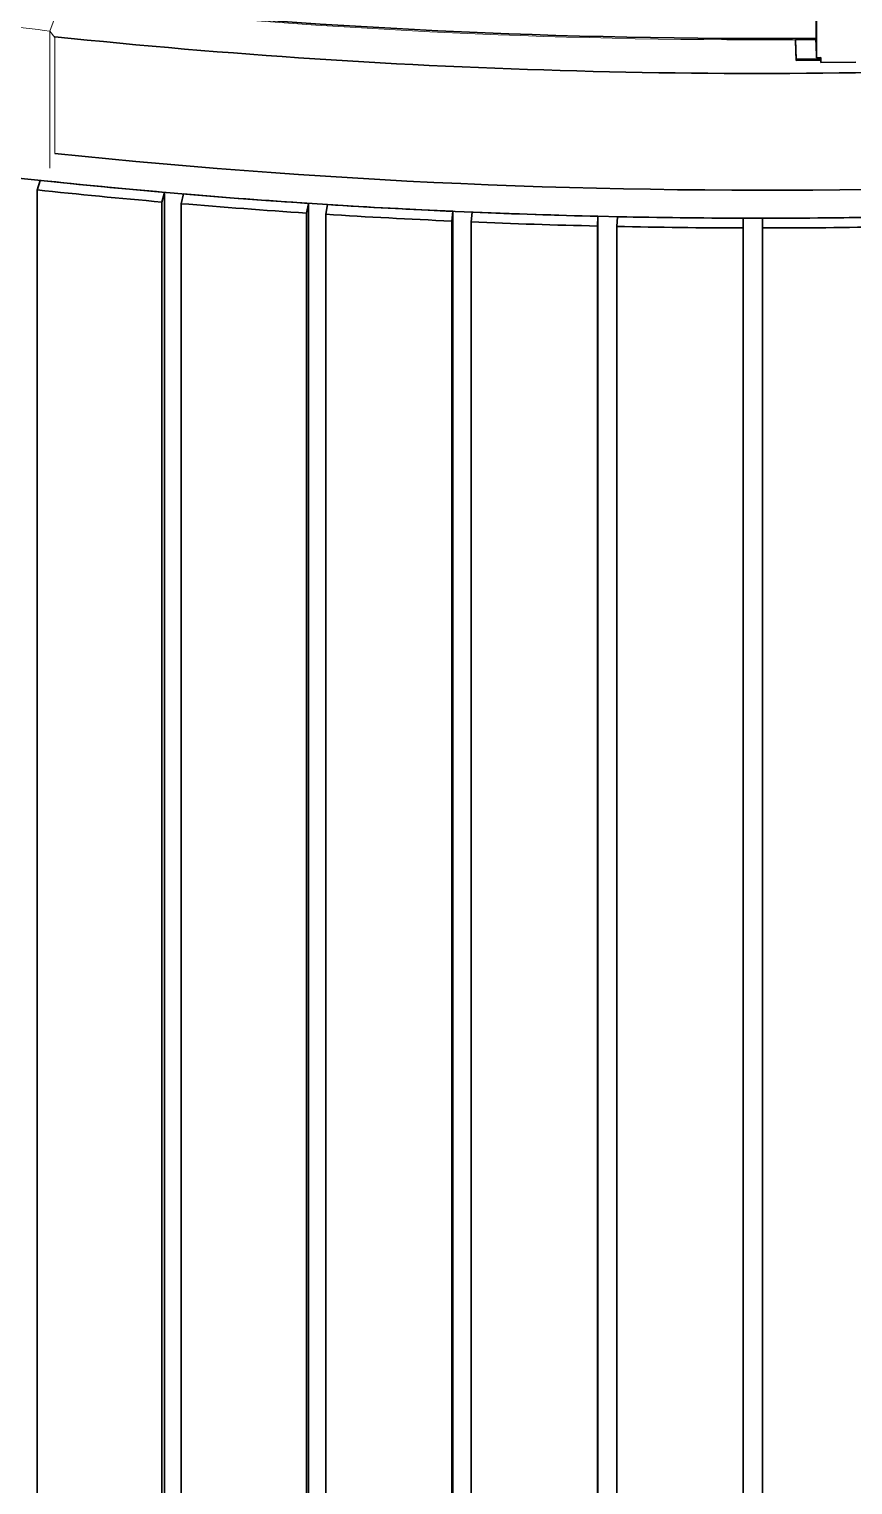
# Model space of a CAD drawing. Header units: millimetres. Extents: x 0 to 42050, y 0 to 29700.
# Drawn here: x 25933 to 26612, y 9571 to 10772 of the extents above; entities that cross this region are included whole.
import ezdxf

# ---------------------------------------------------------------- set-up
doc = ezdxf.new("R2010")
doc.units = ezdxf.units.MM
doc.header["$LTSCALE"] = 50
doc.layers.add('P_Cable Ducts (CD)', color=30, linetype='Continuous', lineweight=18, true_color=0xff7f00)
doc.layers.add('Visible', color=7, linetype='Continuous', lineweight=35)
doc.layers.add('Visible Narrow', color=7, linetype='Continuous', lineweight=18)

msp = doc.modelspace()

# ---------------------------------------------------------------- linework, layer by layer
at = {"layer": 'P_Cable Ducts (CD)'}
for p, q in [((25949.9, 10770.32), (25960.57, 10799.36)), ((25949.9, 10770.32), (25953.95, 10765.03)), ((25949.9, 10657.42), (25949.9, 10770.32)), ((25953.95, 10669.44), (25953.95, 10765.03))]:
    msp.add_line(p, q, dxfattribs=at)
for centre, major_axis, ratio, start_param, end_param in [((26536.67, 12617.63), (3212, 0), 0.5773503, 4.5331168, 4.7211618), ((26536.67, 9956.24), (-3278.8, 583.4), 0.2148865, 4.9304005, 4.9547824)]:
    msp.add_ellipse(centre, major_axis=major_axis, ratio=ratio, start_param=start_param, end_param=end_param, dxfattribs=at)
at = {"layer": 'Visible'}
for p, q in [((26582.26, 10748.44), (26582.26, 11143.95)), ((26581.97, 10798.55), (26581.97, 10764.26)), ((26564.85, 10763.32), (26581.75, 10763.51)), ((26564.85, 10763.32), (26565.4, 10747.16)), ((26564.85, 10762.34), (26564.85, 10763.32)), ((26582.19, 10750.52), (26581.71, 10764.52)), ((26581.97, 10764.26), (26581.97, 10764.52)), ((26564.85, 10762.34), (26565.4, 10746.18)), ((26582.19, 10750.52), (26582.26, 10748.44)), ((26565.4, 10747.16), (26581.79, 10747.34)), ((26565.4, 10747.16), (26565.4, 10746.18)), ((26565.4, 10746.18), (26581.79, 10746.36)), ((26581.79, 10747.34), (26584.19, 10747.37)), ((26581.79, 10746.36), (26585.39, 10746.4)), ((26585.86, 10748.48), (26582.26, 10748.44)), ((26584.16, 10748.46), (26584.19, 10747.37)), ((26584.19, 10748.46), (26584.19, 10747.37)), ((26585.39, 10748.47), (26585.39, 10746.4)), ((26585.83, 10748.48), (26585.83, 10745.25)), ((26585.86, 10744.56), (26585.83, 10745.25)), ((26585.86, 10748.48), (26585.86, 10744.56)), ((26585.86, 10744.56), (26614.65, 10744.89))]:
    msp.add_line(p, q, dxfattribs=at)
at = {"layer": 'Visible', "color": 9, "true_color": 0xc0c0c0}
for p, q in [((25941.84, 10647.24), (25939.29, 10639.29)), ((25939.29, 10639.29), (25939.29, 8723.79)), ((26042.22, 10629.36), (26044.27, 10637.36)), ((26044.27, 10637.36), (26044.27, 8721.86)), ((26060.1, 10636), (26058.04, 10628.01)), ((26042.22, 8713.86), (26042.22, 10629.36)), ((26058.04, 10628.01), (26058.04, 8712.51)), ((26161.53, 10620.25), (26163.08, 10628.28)), ((26161.53, 8704.75), (26161.53, 10620.25)), ((26163.08, 10628.28), (26163.08, 8712.78)), ((26178.98, 10627.26), (26177.43, 10619.22)), ((26177.43, 10619.22), (26177.43, 8703.72)), ((26281.34, 10613.64), (26282.38, 10621.7)), ((26282.38, 10621.7), (26282.38, 8706.19)), ((26298.34, 10621.01), (26297.29, 10612.95)), ((26281.34, 8698.13), (26281.34, 10613.64)), ((26297.29, 10612.95), (26297.29, 8697.45)), ((26401.48, 10609.54), (26402.02, 10617.62)), ((26401.48, 8694.04), (26401.48, 10609.54)), ((26402.02, 10617.62), (26402.02, 8702.12)), ((26418.01, 10617.26), (26417.47, 10609.19)), ((26417.47, 10609.19), (26417.47, 8693.69)), ((26521.81, 10607.97), (26521.84, 10616.05)), ((26521.81, 8692.47), (26521.81, 10607.97)), ((26521.84, 10616.05), (26521.84, 8700.55)), ((26537.84, 10616.03), (26537.81, 10607.95)), ((26537.81, 10607.95), (26537.81, 8692.45))]:
    msp.add_line(p, q, dxfattribs=at)
for centre, major_axis, start_param, end_param in [((26536.67, 12521.29), (-3300, 0), 6.0962024, 9.6168762), ((26536.67, 12521.29), (3260, 0), 4.532673, 6.2831853), ((26536.67, 10599.25), (-3368, 0), 6.1038739, 8.4936382), ((26536.67, 10605.79), (-3330.76, 0), 6.1828271, 8.4923155), ((26536.67, 12617.63), (3260, 0), 4.5326779, 4.7986738), ((26536.67, 12521.29), (3300, 0), 4.5311473, 4.5626178), ((26536.67, 12521.29), (-3314, 0), 1.3895444, 1.4210354), ((26536.67, 12521.29), (3300, 0), 4.5674663, 4.5989368), ((26536.67, 12521.29), (-3314, 0), 1.4258634, 1.4573544), ((26536.67, 12521.29), (-3314, 0), 1.4621824, 1.4936734), ((26536.67, 12521.29), (3300, 0), 4.6037853, 4.6352558), ((26536.67, 12521.29), (3300, 0), 4.6401043, 4.6715748), ((26536.67, 12521.29), (-3314, 0), 1.4985014, 1.5299924), ((26536.67, 12521.29), (-3314, 0), 1.5348204, 1.5663113), ((26536.67, 12521.29), (3300, 0), 4.6764233, 4.7078938), ((26536.67, 12521.29), (-3314, 0), 1.5711393, 1.6026303), ((26536.67, 12521.29), (3300, 0), 4.7127422, 4.7442127), ((26536.67, 10540.47), (-3368, 0), 0, 2.227278), ((26536.67, 10540.47), (-3368, 0), 0, 2.227278), ((26536.67, 10475.15), (-3368, 0), 0, 2.2459951)]:
    msp.add_ellipse(centre, major_axis=major_axis, ratio=0.5773503, start_param=start_param, end_param=end_param, dxfattribs=at)
at = {"layer": 'Visible'}
msp.add_ellipse((26536.67, 12629.06), major_axis=(3229.8, 0), ratio=0.5773503, start_param=4.5330266, end_param=4.7264163, dxfattribs=at)
at = {"layer": 'Visible Narrow'}
msp.add_line((26581.79, 10746.36), (26581.79, 10747.34), dxfattribs=at)

doc.saveas('drawing.dxf')
